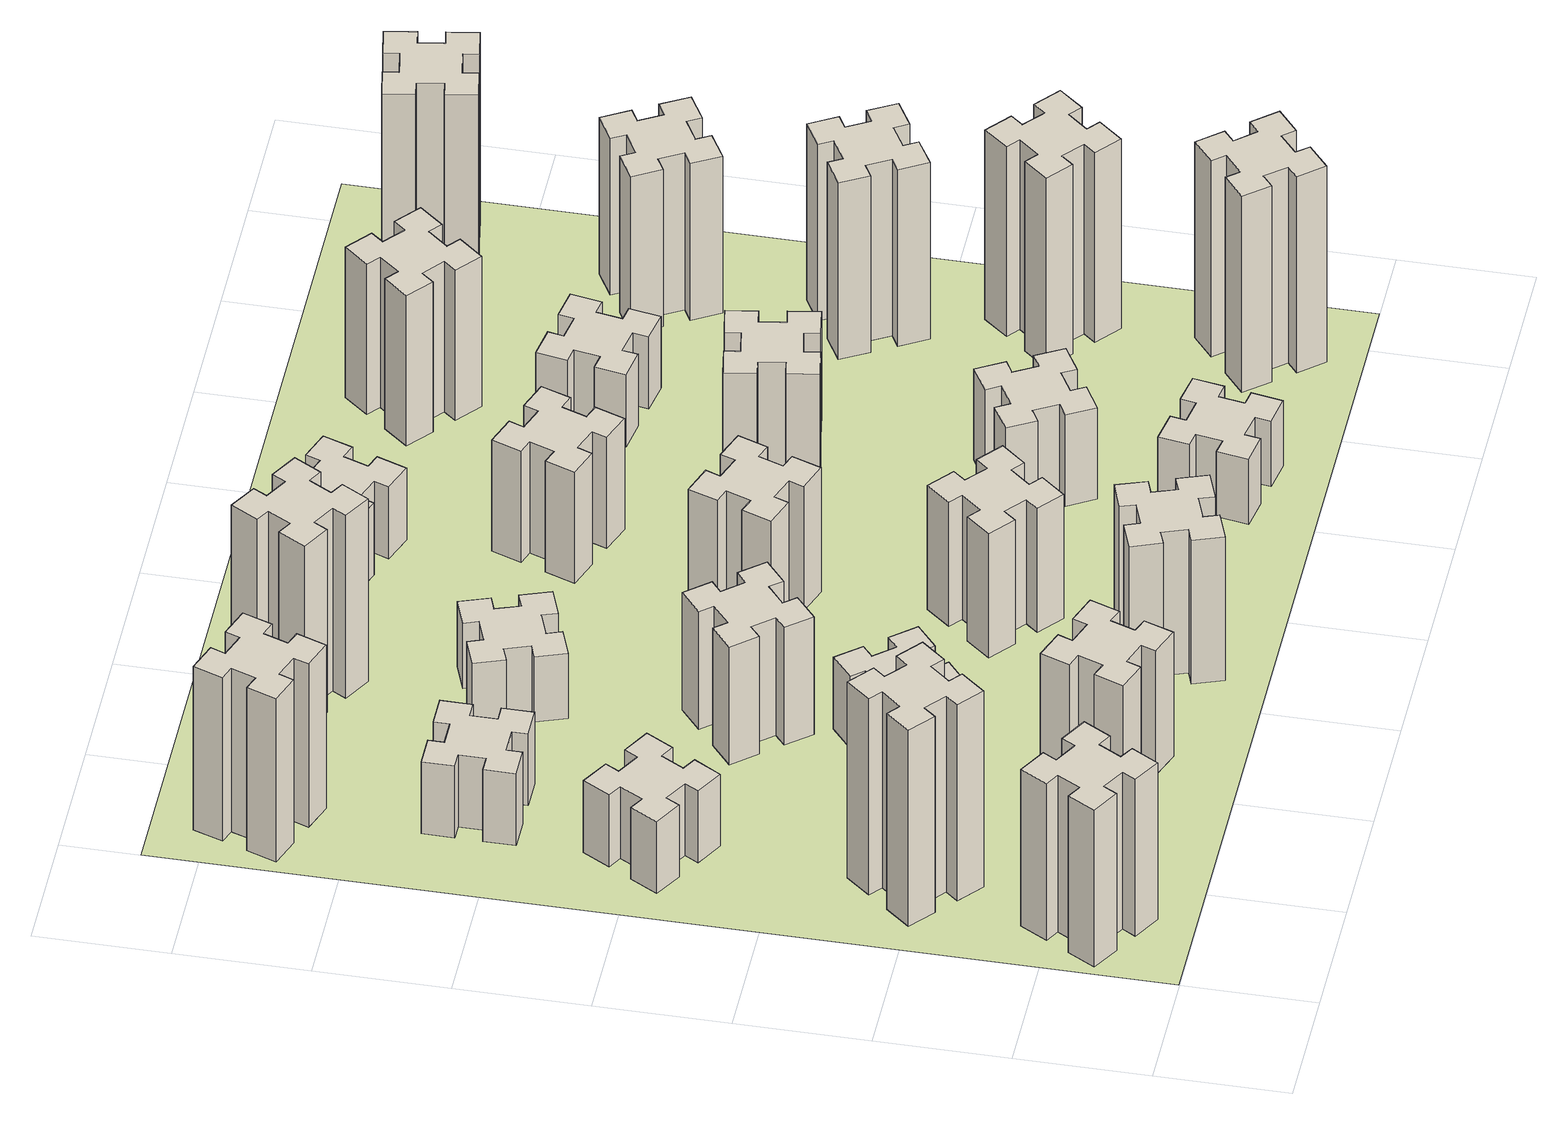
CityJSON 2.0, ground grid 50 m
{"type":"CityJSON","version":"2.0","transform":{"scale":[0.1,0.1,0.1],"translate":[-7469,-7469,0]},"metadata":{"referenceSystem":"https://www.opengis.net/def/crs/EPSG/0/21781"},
"CityObjects":{
"building1":{"type":"Building","attributes":{"class":"1000","function":"1000","usage":"1000","yearOfConstruction":2016,"roofType":"1000","measuredHeight":72,"storeysAboveGround":30,"storeysBelowGround":0},"geometry":[{"type":"Solid","lod":"1","boundaries":[[[[0,1,2,3,4,5,6,7,8,9,10,11,12,13,14,15,16,17,18,19]],[[17,16,20,21]],[[16,15,22,20]],[[15,14,23,22]],[[14,13,24,23]],[[13,12,25,24]],[[12,11,26,25]],[[11,10,27,26]],[[10,9,28,27]],[[9,8,29,28]],[[8,7,30,29]],[[7,6,31,30]],[[6,5,32,31]],[[5,4,33,32]],[[4,3,34,33]],[[3,2,35,34]],[[2,1,36,35]],[[1,0,37,36]],[[0,19,38,37]],[[19,18,39,38]],[[18,17,21,39]],[[24,25,26,27,28,29,30,31,32,33,34,35,36,37,38,39,21,20,22,23]]]]}]},
"building2":{"type":"Building","attributes":{"class":"1000","function":"1000","usage":"1000","yearOfConstruction":2016,"roofType":"1000","measuredHeight":90,"storeysAboveGround":30,"storeysBelowGround":0},"geometry":[{"type":"Solid","lod":"1","boundaries":[[[[40,41,42,43,44,45,46,47,48,49,50,51,52,53,54,55,56,57,58,59]],[[57,56,60,61]],[[56,55,62,60]],[[55,54,63,62]],[[54,53,64,63]],[[53,52,65,64]],[[52,51,66,65]],[[51,50,67,66]],[[50,49,68,67]],[[49,48,69,68]],[[48,47,70,69]],[[47,46,71,70]],[[46,45,72,71]],[[45,44,73,72]],[[44,43,74,73]],[[43,42,75,74]],[[42,41,76,75]],[[41,40,77,76]],[[40,59,78,77]],[[59,58,79,78]],[[58,57,61,79]],[[64,65,66,67,68,69,70,71,72,73,74,75,76,77,78,79,61,60,62,63]]]]}]},
"building3":{"type":"Building","attributes":{"class":"1000","function":"1000","usage":"1000","yearOfConstruction":2016,"roofType":"1000","measuredHeight":33,"storeysAboveGround":30,"storeysBelowGround":0},"geometry":[{"type":"Solid","lod":"1","boundaries":[[[[80,81,82,83,84,85,86,87,88,89,90,91,92,93,94,95,96,97,98,99]],[[97,96,100,101]],[[96,95,102,100]],[[95,94,103,102]],[[94,93,104,103]],[[93,92,105,104]],[[92,91,106,105]],[[91,90,107,106]],[[90,89,108,107]],[[89,88,109,108]],[[88,87,110,109]],[[87,86,111,110]],[[86,85,112,111]],[[85,84,113,112]],[[84,83,114,113]],[[83,82,115,114]],[[82,81,116,115]],[[81,80,117,116]],[[80,99,118,117]],[[99,98,119,118]],[[98,97,101,119]],[[104,105,106,107,108,109,110,111,112,113,114,115,116,117,118,119,101,100,102,103]]]]}]},
"building4":{"type":"Building","attributes":{"class":"1000","function":"1000","usage":"1000","yearOfConstruction":2016,"roofType":"1000","measuredHeight":33,"storeysAboveGround":30,"storeysBelowGround":0},"geometry":[{"type":"Solid","lod":"1","boundaries":[[[[120,121,122,123,124,125,126,127,128,129,130,131,132,133,134,135,136,137,138,139]],[[137,136,140,141]],[[136,135,142,140]],[[135,134,143,142]],[[134,133,144,143]],[[133,132,145,144]],[[132,131,146,145]],[[131,130,147,146]],[[130,129,148,147]],[[129,128,149,148]],[[128,127,150,149]],[[127,126,151,150]],[[126,125,152,151]],[[125,124,153,152]],[[124,123,154,153]],[[123,122,155,154]],[[122,121,156,155]],[[121,120,157,156]],[[120,139,158,157]],[[139,138,159,158]],[[138,137,141,159]],[[144,145,146,147,148,149,150,151,152,153,154,155,156,157,158,159,141,140,142,143]]]]}]},
"building5":{"type":"Building","attributes":{"class":"1000","function":"1000","usage":"1000","yearOfConstruction":2016,"roofType":"1000","measuredHeight":57,"storeysAboveGround":30,"storeysBelowGround":0},"geometry":[{"type":"Solid","lod":"1","boundaries":[[[[160,161,162,163,164,165,166,167,168,169,170,171,172,173,174,175,176,177,178,179]],[[177,176,180,181]],[[176,175,182,180]],[[175,174,183,182]],[[174,173,184,183]],[[173,172,185,184]],[[172,171,186,185]],[[171,170,187,186]],[[170,169,188,187]],[[169,168,189,188]],[[168,167,190,189]],[[167,166,191,190]],[[166,165,192,191]],[[165,164,193,192]],[[164,163,194,193]],[[163,162,195,194]],[[162,161,196,195]],[[161,160,197,196]],[[160,179,198,197]],[[179,178,199,198]],[[178,177,181,199]],[[184,185,186,187,188,189,190,191,192,193,194,195,196,197,198,199,181,180,182,183]]]]}]},
"building6":{"type":"Building","attributes":{"class":"1000","function":"1000","usage":"1000","yearOfConstruction":2016,"roofType":"1000","measuredHeight":75,"storeysAboveGround":30,"storeysBelowGround":0},"geometry":[{"type":"Solid","lod":"1","boundaries":[[[[200,201,202,203,204,205,206,207,208,209,210,211,212,213,214,215,216,217,218,219]],[[217,216,220,221]],[[216,215,222,220]],[[215,214,223,222]],[[214,213,224,223]],[[213,212,225,224]],[[212,211,226,225]],[[211,210,227,226]],[[210,209,228,227]],[[209,208,229,228]],[[208,207,230,229]],[[207,206,231,230]],[[206,205,232,231]],[[205,204,233,232]],[[204,203,234,233]],[[203,202,235,234]],[[202,201,236,235]],[[201,200,237,236]],[[200,219,238,237]],[[219,218,239,238]],[[218,217,221,239]],[[224,225,226,227,228,229,230,231,232,233,234,235,236,237,238,239,221,220,222,223]]]]}]},
"building7":{"type":"Building","attributes":{"class":"1000","function":"1000","usage":"1000","yearOfConstruction":2016,"roofType":"1000","measuredHeight":33,"storeysAboveGround":30,"storeysBelowGround":0},"geometry":[{"type":"Solid","lod":"1","boundaries":[[[[240,241,242,243,244,245,246,247,248,249,250,251,252,253,254,255,256,257,258,259]],[[257,256,260,261]],[[256,255,262,260]],[[255,254,263,262]],[[254,253,264,263]],[[253,252,265,264]],[[252,251,266,265]],[[251,250,267,266]],[[250,249,268,267]],[[249,248,269,268]],[[248,247,270,269]],[[247,246,271,270]],[[246,245,272,271]],[[245,244,273,272]],[[244,243,274,273]],[[243,242,275,274]],[[242,241,276,275]],[[241,240,277,276]],[[240,259,278,277]],[[259,258,279,278]],[[258,257,261,279]],[[264,265,266,267,268,269,270,271,272,273,274,275,276,277,278,279,261,260,262,263]]]]}]},
"building8":{"type":"Building","attributes":{"class":"1000","function":"1000","usage":"1000","yearOfConstruction":2016,"roofType":"1000","measuredHeight":54,"storeysAboveGround":30,"storeysBelowGround":0},"geometry":[{"type":"Solid","lod":"1","boundaries":[[[[280,281,282,283,284,285,286,287,288,289,290,291,292,293,294,295,296,297,298,299]],[[297,296,300,301]],[[296,295,302,300]],[[295,294,303,302]],[[294,293,304,303]],[[293,292,305,304]],[[292,291,306,305]],[[291,290,307,306]],[[290,289,308,307]],[[289,288,309,308]],[[288,287,310,309]],[[287,286,311,310]],[[286,285,312,311]],[[285,284,313,312]],[[284,283,314,313]],[[283,282,315,314]],[[282,281,316,315]],[[281,280,317,316]],[[280,299,318,317]],[[299,298,319,318]],[[298,297,301,319]],[[304,305,306,307,308,309,310,311,312,313,314,315,316,317,318,319,301,300,302,303]]]]}]},
"building9":{"type":"Building","attributes":{"class":"1000","function":"1000","usage":"1000","yearOfConstruction":2016,"roofType":"1000","measuredHeight":66,"storeysAboveGround":30,"storeysBelowGround":0},"geometry":[{"type":"Solid","lod":"1","boundaries":[[[[320,321,322,323,324,325,326,327,328,329,330,331,332,333,334,335,336,337,338,339]],[[337,336,340,341]],[[336,335,342,340]],[[335,334,343,342]],[[334,333,344,343]],[[333,332,345,344]],[[332,331,346,345]],[[331,330,347,346]],[[330,329,348,347]],[[329,328,349,348]],[[328,327,350,349]],[[327,326,351,350]],[[326,325,352,351]],[[325,324,353,352]],[[324,323,354,353]],[[323,322,355,354]],[[322,321,356,355]],[[321,320,357,356]],[[320,339,358,357]],[[339,338,359,358]],[[338,337,341,359]],[[344,345,346,347,348,349,350,351,352,353,354,355,356,357,358,359,341,340,342,343]]]]}]},
"building10":{"type":"Building","attributes":{"class":"1000","function":"1000","usage":"1000","yearOfConstruction":2016,"roofType":"1000","measuredHeight":30,"storeysAboveGround":30,"storeysBelowGround":0},"geometry":[{"type":"Solid","lod":"1","boundaries":[[[[360,361,362,363,364,365,366,367,368,369,370,371,372,373,374,375,376,377,378,379]],[[377,376,380,381]],[[376,375,382,380]],[[375,374,383,382]],[[374,373,384,383]],[[373,372,385,384]],[[372,371,386,385]],[[371,370,387,386]],[[370,369,388,387]],[[369,368,389,388]],[[368,367,390,389]],[[367,366,391,390]],[[366,365,392,391]],[[365,364,393,392]],[[364,363,394,393]],[[363,362,395,394]],[[362,361,396,395]],[[361,360,397,396]],[[360,379,398,397]],[[379,378,399,398]],[[378,377,381,399]],[[384,385,386,387,388,389,390,391,392,393,394,395,396,397,398,399,381,380,382,383]]]]}]},
"building11":{"type":"Building","attributes":{"class":"1000","function":"1000","usage":"1000","yearOfConstruction":2016,"roofType":"1000","measuredHeight":84,"storeysAboveGround":30,"storeysBelowGround":0},"geometry":[{"type":"Solid","lod":"1","boundaries":[[[[400,401,402,403,404,405,406,407,408,409,410,411,412,413,414,415,416,417,418,419]],[[417,416,420,421]],[[416,415,422,420]],[[415,414,423,422]],[[414,413,424,423]],[[413,412,425,424]],[[412,411,426,425]],[[411,410,427,426]],[[410,409,428,427]],[[409,408,429,428]],[[408,407,430,429]],[[407,406,431,430]],[[406,405,432,431]],[[405,404,433,432]],[[404,403,434,433]],[[403,402,435,434]],[[402,401,436,435]],[[401,400,437,436]],[[400,419,438,437]],[[419,418,439,438]],[[418,417,421,439]],[[424,425,426,427,428,429,430,431,432,433,434,435,436,437,438,439,421,420,422,423]]]]}]},
"building12":{"type":"Building","attributes":{"class":"1000","function":"1000","usage":"1000","yearOfConstruction":2016,"roofType":"1000","measuredHeight":57,"storeysAboveGround":30,"storeysBelowGround":0},"geometry":[{"type":"Solid","lod":"1","boundaries":[[[[440,441,442,443,444,445,446,447,448,449,450,451,452,453,454,455,456,457,458,459]],[[457,456,460,461]],[[456,455,462,460]],[[455,454,463,462]],[[454,453,464,463]],[[453,452,465,464]],[[452,451,466,465]],[[451,450,467,466]],[[450,449,468,467]],[[449,448,469,468]],[[448,447,470,469]],[[447,446,471,470]],[[446,445,472,471]],[[445,444,473,472]],[[444,443,474,473]],[[443,442,475,474]],[[442,441,476,475]],[[441,440,477,476]],[[440,459,478,477]],[[459,458,479,478]],[[458,457,461,479]],[[464,465,466,467,468,469,470,471,472,473,474,475,476,477,478,479,461,460,462,463]]]]}]},
"building13":{"type":"Building","attributes":{"class":"1000","function":"1000","usage":"1000","yearOfConstruction":2016,"roofType":"1000","measuredHeight":57,"storeysAboveGround":30,"storeysBelowGround":0},"geometry":[{"type":"Solid","lod":"1","boundaries":[[[[480,481,482,483,484,485,486,487,488,489,490,491,492,493,494,495,496,497,498,499]],[[497,496,500,501]],[[496,495,502,500]],[[495,494,503,502]],[[494,493,504,503]],[[493,492,505,504]],[[492,491,506,505]],[[491,490,507,506]],[[490,489,508,507]],[[489,488,509,508]],[[488,487,510,509]],[[487,486,511,510]],[[486,485,512,511]],[[485,484,513,512]],[[484,483,514,513]],[[483,482,515,514]],[[482,481,516,515]],[[481,480,517,516]],[[480,499,518,517]],[[499,498,519,518]],[[498,497,501,519]],[[504,505,506,507,508,509,510,511,512,513,514,515,516,517,518,519,501,500,502,503]]]]}]},
"building14":{"type":"Building","attributes":{"class":"1000","function":"1000","usage":"1000","yearOfConstruction":2016,"roofType":"1000","measuredHeight":51,"storeysAboveGround":30,"storeysBelowGround":0},"geometry":[{"type":"Solid","lod":"1","boundaries":[[[[520,521,522,523,524,525,526,527,528,529,530,531,532,533,534,535,536,537,538,539]],[[537,536,540,541]],[[536,535,542,540]],[[535,534,543,542]],[[534,533,544,543]],[[533,532,545,544]],[[532,531,546,545]],[[531,530,547,546]],[[530,529,548,547]],[[529,528,549,548]],[[528,527,550,549]],[[527,526,551,550]],[[526,525,552,551]],[[525,524,553,552]],[[524,523,554,553]],[[523,522,555,554]],[[522,521,556,555]],[[521,520,557,556]],[[520,539,558,557]],[[539,538,559,558]],[[538,537,541,559]],[[544,545,546,547,548,549,550,551,552,553,554,555,556,557,558,559,541,540,542,543]]]]}]},
"building15":{"type":"Building","attributes":{"class":"1000","function":"1000","usage":"1000","yearOfConstruction":2016,"roofType":"1000","measuredHeight":33,"storeysAboveGround":30,"storeysBelowGround":0},"geometry":[{"type":"Solid","lod":"1","boundaries":[[[[560,561,562,563,564,565,566,567,568,569,570,571,572,573,574,575,576,577,578,579]],[[577,576,580,581]],[[576,575,582,580]],[[575,574,583,582]],[[574,573,584,583]],[[573,572,585,584]],[[572,571,586,585]],[[571,570,587,586]],[[570,569,588,587]],[[569,568,589,588]],[[568,567,590,589]],[[567,566,591,590]],[[566,565,592,591]],[[565,564,593,592]],[[564,563,594,593]],[[563,562,595,594]],[[562,561,596,595]],[[561,560,597,596]],[[560,579,598,597]],[[579,578,599,598]],[[578,577,581,599]],[[584,585,586,587,588,589,590,591,592,593,594,595,596,597,598,599,581,580,582,583]]]]}]},
"building16":{"type":"Building","attributes":{"class":"1000","function":"1000","usage":"1000","yearOfConstruction":2016,"roofType":"1000","measuredHeight":30,"storeysAboveGround":30,"storeysBelowGround":0},"geometry":[{"type":"Solid","lod":"1","boundaries":[[[[600,601,602,603,604,605,606,607,608,609,610,611,612,613,614,615,616,617,618,619]],[[617,616,620,621]],[[616,615,622,620]],[[615,614,623,622]],[[614,613,624,623]],[[613,612,625,624]],[[612,611,626,625]],[[611,610,627,626]],[[610,609,628,627]],[[609,608,629,628]],[[608,607,630,629]],[[607,606,631,630]],[[606,605,632,631]],[[605,604,633,632]],[[604,603,634,633]],[[603,602,635,634]],[[602,601,636,635]],[[601,600,637,636]],[[600,619,638,637]],[[619,618,639,638]],[[618,617,621,639]],[[624,625,626,627,628,629,630,631,632,633,634,635,636,637,638,639,621,620,622,623]]]]}]},
"building17":{"type":"Building","attributes":{"class":"1000","function":"1000","usage":"1000","yearOfConstruction":2016,"roofType":"1000","measuredHeight":42,"storeysAboveGround":30,"storeysBelowGround":0},"geometry":[{"type":"Solid","lod":"1","boundaries":[[[[640,641,642,643,644,645,646,647,648,649,650,651,652,653,654,655,656,657,658,659]],[[657,656,660,661]],[[656,655,662,660]],[[655,654,663,662]],[[654,653,664,663]],[[653,652,665,664]],[[652,651,666,665]],[[651,650,667,666]],[[650,649,668,667]],[[649,648,669,668]],[[648,647,670,669]],[[647,646,671,670]],[[646,645,672,671]],[[645,644,673,672]],[[644,643,674,673]],[[643,642,675,674]],[[642,641,676,675]],[[641,640,677,676]],[[640,659,678,677]],[[659,658,679,678]],[[658,657,661,679]],[[664,665,666,667,668,669,670,671,672,673,674,675,676,677,678,679,661,660,662,663]]]]}]},
"building18":{"type":"Building","attributes":{"class":"1000","function":"1000","usage":"1000","yearOfConstruction":2016,"roofType":"1000","measuredHeight":48,"storeysAboveGround":30,"storeysBelowGround":0},"geometry":[{"type":"Solid","lod":"1","boundaries":[[[[680,681,682,683,684,685,686,687,688,689,690,691,692,693,694,695,696,697,698,699]],[[697,696,700,701]],[[696,695,702,700]],[[695,694,703,702]],[[694,693,704,703]],[[693,692,705,704]],[[692,691,706,705]],[[691,690,707,706]],[[690,689,708,707]],[[689,688,709,708]],[[688,687,710,709]],[[687,686,711,710]],[[686,685,712,711]],[[685,684,713,712]],[[684,683,714,713]],[[683,682,715,714]],[[682,681,716,715]],[[681,680,717,716]],[[680,699,718,717]],[[699,698,719,718]],[[698,697,701,719]],[[704,705,706,707,708,709,710,711,712,713,714,715,716,717,718,719,701,700,702,703]]]]}]},
"building19":{"type":"Building","attributes":{"class":"1000","function":"1000","usage":"1000","yearOfConstruction":2016,"roofType":"1000","measuredHeight":33,"storeysAboveGround":30,"storeysBelowGround":0},"geometry":[{"type":"Solid","lod":"1","boundaries":[[[[720,721,722,723,724,725,726,727,728,729,730,731,732,733,734,735,736,737,738,739]],[[737,736,740,741]],[[736,735,742,740]],[[735,734,743,742]],[[734,733,744,743]],[[733,732,745,744]],[[732,731,746,745]],[[731,730,747,746]],[[730,729,748,747]],[[729,728,749,748]],[[728,727,750,749]],[[727,726,751,750]],[[726,725,752,751]],[[725,724,753,752]],[[724,723,754,753]],[[723,722,755,754]],[[722,721,756,755]],[[721,720,757,756]],[[720,739,758,757]],[[739,738,759,758]],[[738,737,741,759]],[[744,745,746,747,748,749,750,751,752,753,754,755,756,757,758,759,741,740,742,743]]]]}]},
"building20":{"type":"Building","attributes":{"class":"1000","function":"1000","usage":"1000","yearOfConstruction":2016,"roofType":"1000","measuredHeight":90,"storeysAboveGround":30,"storeysBelowGround":0},"geometry":[{"type":"Solid","lod":"1","boundaries":[[[[760,761,762,763,764,765,766,767,768,769,770,771,772,773,774,775,776,777,778,779]],[[777,776,780,781]],[[776,775,782,780]],[[775,774,783,782]],[[774,773,784,783]],[[773,772,785,784]],[[772,771,786,785]],[[771,770,787,786]],[[770,769,788,787]],[[769,768,789,788]],[[768,767,790,789]],[[767,766,791,790]],[[766,765,792,791]],[[765,764,793,792]],[[764,763,794,793]],[[763,762,795,794]],[[762,761,796,795]],[[761,760,797,796]],[[760,779,798,797]],[[779,778,799,798]],[[778,777,781,799]],[[784,785,786,787,788,789,790,791,792,793,794,795,796,797,798,799,781,780,782,783]]]]}]},
"building21":{"type":"Building","attributes":{"class":"1000","function":"1000","usage":"1000","yearOfConstruction":2016,"roofType":"1000","measuredHeight":69,"storeysAboveGround":30,"storeysBelowGround":0},"geometry":[{"type":"Solid","lod":"1","boundaries":[[[[800,801,802,803,804,805,806,807,808,809,810,811,812,813,814,815,816,817,818,819]],[[817,816,820,821]],[[816,815,822,820]],[[815,814,823,822]],[[814,813,824,823]],[[813,812,825,824]],[[812,811,826,825]],[[811,810,827,826]],[[810,809,828,827]],[[809,808,829,828]],[[808,807,830,829]],[[807,806,831,830]],[[806,805,832,831]],[[805,804,833,832]],[[804,803,834,833]],[[803,802,835,834]],[[802,801,836,835]],[[801,800,837,836]],[[800,819,838,837]],[[819,818,839,838]],[[818,817,821,839]],[[824,825,826,827,828,829,830,831,832,833,834,835,836,837,838,839,821,820,822,823]]]]}]},
"building22":{"type":"Building","attributes":{"class":"1000","function":"1000","usage":"1000","yearOfConstruction":2016,"roofType":"1000","measuredHeight":87,"storeysAboveGround":30,"storeysBelowGround":0},"geometry":[{"type":"Solid","lod":"1","boundaries":[[[[840,841,842,843,844,845,846,847,848,849,850,851,852,853,854,855,856,857,858,859]],[[857,856,860,861]],[[856,855,862,860]],[[855,854,863,862]],[[854,853,864,863]],[[853,852,865,864]],[[852,851,866,865]],[[851,850,867,866]],[[850,849,868,867]],[[849,848,869,868]],[[848,847,870,869]],[[847,846,871,870]],[[846,845,872,871]],[[845,844,873,872]],[[844,843,874,873]],[[843,842,875,874]],[[842,841,876,875]],[[841,840,877,876]],[[840,859,878,877]],[[859,858,879,878]],[[858,857,861,879]],[[864,865,866,867,868,869,870,871,872,873,874,875,876,877,878,879,861,860,862,863]]]]}]},
"building23":{"type":"Building","attributes":{"class":"1000","function":"1000","usage":"1000","yearOfConstruction":2016,"roofType":"1000","measuredHeight":81,"storeysAboveGround":30,"storeysBelowGround":0},"geometry":[{"type":"Solid","lod":"1","boundaries":[[[[880,881,882,883,884,885,886,887,888,889,890,891,892,893,894,895,896,897,898,899]],[[897,896,900,901]],[[896,895,902,900]],[[895,894,903,902]],[[894,893,904,903]],[[893,892,905,904]],[[892,891,906,905]],[[891,890,907,906]],[[890,889,908,907]],[[889,888,909,908]],[[888,887,910,909]],[[887,886,911,910]],[[886,885,912,911]],[[885,884,913,912]],[[884,883,914,913]],[[883,882,915,914]],[[882,881,916,915]],[[881,880,917,916]],[[880,899,918,917]],[[899,898,919,918]],[[898,897,901,919]],[[904,905,906,907,908,909,910,911,912,913,914,915,916,917,918,919,901,900,902,903]]]]}]},
"building24":{"type":"Building","attributes":{"class":"1000","function":"1000","usage":"1000","yearOfConstruction":2016,"roofType":"1000","measuredHeight":72,"storeysAboveGround":30,"storeysBelowGround":0},"geometry":[{"type":"Solid","lod":"1","boundaries":[[[[920,921,922,923,924,925,926,927,928,929,930,931,932,933,934,935,936,937,938,939]],[[937,936,940,941]],[[936,935,942,940]],[[935,934,943,942]],[[934,933,944,943]],[[933,932,945,944]],[[932,931,946,945]],[[931,930,947,946]],[[930,929,948,947]],[[929,928,949,948]],[[928,927,950,949]],[[927,926,951,950]],[[926,925,952,951]],[[925,924,953,952]],[[924,923,954,953]],[[923,922,955,954]],[[922,921,956,955]],[[921,920,957,956]],[[920,939,958,957]],[[939,938,959,958]],[[938,937,941,959]],[[944,945,946,947,948,949,950,951,952,953,954,955,956,957,958,959,941,940,942,943]]]]}]},
"building25":{"type":"Building","attributes":{"class":"1000","function":"1000","usage":"1000","yearOfConstruction":2016,"roofType":"1000","measuredHeight":84,"storeysAboveGround":30,"storeysBelowGround":0},"geometry":[{"type":"Solid","lod":"1","boundaries":[[[[960,961,962,963,964,965,966,967,968,969,970,971,972,973,974,975,976,977,978,979]],[[977,976,980,981]],[[976,975,982,980]],[[975,974,983,982]],[[974,973,984,983]],[[973,972,985,984]],[[972,971,986,985]],[[971,970,987,986]],[[970,969,988,987]],[[969,968,989,988]],[[968,967,990,989]],[[967,966,991,990]],[[966,965,992,991]],[[965,964,993,992]],[[964,963,994,993]],[[963,962,995,994]],[[962,961,996,995]],[[961,960,997,996]],[[960,979,998,997]],[[979,978,999,998]],[[978,977,981,999]],[[984,985,986,987,988,989,990,991,992,993,994,995,996,997,998,999,981,980,982,983]]]]}]},
"landuse1":{"type":"LandUse","attributes":{"name":"plot1","function":"1010"},"geometry":[{"type":"MultiSurface","lod":"1","boundaries":[[[1000,1001,1002,1003]]]}]}
},
"vertices":[
[177,305,0],[264,255,0],[234,203,0],[338,143,0],[398,247,0],[346,277,0],[396,364,0],[448,334,0],[508,438,0],[404,498,0],[374,446,0],[287,496,0],[317,548,0],[213,608,0],[153,504,0],[205,474,0],[155,387,0],[103,417,0],[43,313,0],[147,253,0],[155,387,720],[103,417,720],[205,474,720],[153,504,720],[213,608,720],[317,548,720],[287,496,720],[374,446,720],[404,498,720],[508,438,720],[448,334,720],[396,364,720],[346,277,720],[398,247,720],[338,143,720],[234,203,720],[264,255,720],[177,305,720],[147,253,720],[43,313,720],
[484,1067,0],[408,1132,0],[446,1178,0],[354,1255,0],[277,1163,0],[323,1124,0],[259,1048,0],[213,1086,0],[136,994,0],[228,917,0],[266,963,0],[343,899,0],[304,853,0],[396,776,0],[473,868,0],[427,906,0],[492,983,0],[538,944,0],[615,1036,0],[523,1113,0],[492,983,900],[538,944,900],[427,906,900],[473,868,900],[396,776,900],[304,853,900],[343,899,900],[266,963,900],[228,917,900],[136,994,900],[213,1086,900],[259,1048,900],[323,1124,900],[277,1163,900],[354,1255,900],[446,1178,900],[408,1132,900],[484,1067,900],[523,1113,900],[615,1036,900],
[474,2026,0],[387,2076,0],[417,2128,0],[313,2188,0],[253,2084,0],[305,2054,0],[255,1967,0],[203,1997,0],[143,1893,0],[247,1833,0],[277,1885,0],[364,1835,0],[334,1783,0],[438,1723,0],[498,1827,0],[446,1857,0],[496,1944,0],[548,1914,0],[608,2018,0],[504,2078,0],[496,1944,330],[548,1914,330],[446,1857,330],[498,1827,330],[438,1723,330],[334,1783,330],[364,1835,330],[277,1885,330],[247,1833,330],[143,1893,330],[203,1997,330],[255,1967,330],[305,2054,330],[253,2084,330],[313,2188,330],[417,2128,330],[387,2076,330],[474,2026,330],[504,2078,330],[608,2018,330],
[425,2485,0],[525,2485,0],[525,2425,0],[645,2425,0],[645,2545,0],[585,2545,0],[585,2645,0],[645,2645,0],[645,2765,0],[525,2765,0],[525,2705,0],[425,2705,0],[425,2765,0],[305,2765,0],[305,2645,0],[365,2645,0],[365,2545,0],[305,2545,0],[305,2425,0],[425,2425,0],[365,2545,330],[305,2545,330],[365,2645,330],[305,2645,330],[305,2765,330],[425,2765,330],[425,2705,330],[525,2705,330],[525,2765,330],[645,2765,330],[645,2645,330],[585,2645,330],[585,2545,330],[645,2545,330],[645,2425,330],[525,2425,330],[525,2485,330],[425,2485,330],[425,2425,330],[305,2425,330],
[1202,391,0],[1236,485,0],[1292,464,0],[1333,577,0],[1220,618,0],[1200,562,0],[1106,596,0],[1127,652,0],[1014,693,0],[973,580,0],[1029,560,0],[995,466,0],[939,487,0],[897,374,0],[1010,333,0],[1031,389,0],[1125,355,0],[1104,299,0],[1217,257,0],[1258,370,0],[1125,355,570],[1104,299,570],[1031,389,570],[1010,333,570],[897,374,570],[939,487,570],[995,466,570],[1029,560,570],[973,580,570],[1014,693,570],[1127,652,570],[1106,596,570],[1200,562,570],[1220,618,570],[1333,577,570],[1292,464,570],[1236,485,570],[1202,391,570],[1258,370,570],[1217,257,570],
[362,3251,0],[396,3345,0],[452,3324,0],[493,3437,0],[380,3478,0],[360,3422,0],[266,3456,0],[287,3512,0],[174,3553,0],[133,3440,0],[189,3420,0],[155,3326,0],[99,3347,0],[57,3234,0],[170,3193,0],[191,3249,0],[285,3215,0],[264,3159,0],[377,3117,0],[418,3230,0],[285,3215,750],[264,3159,750],[191,3249,750],[170,3193,750],[57,3234,750],[99,3347,750],[155,3326,750],[189,3420,750],[133,3440,750],[174,3553,750],[287,3512,750],[266,3456,750],[360,3422,750],[380,3478,750],[493,3437,750],[452,3324,750],[396,3345,750],[362,3251,750],[418,3230,750],[377,3117,750],
[1083,1332,0],[1006,1267,0],[968,1313,0],[876,1236,0],[953,1144,0],[999,1183,0],[1063,1106,0],[1017,1068,0],[1094,976,0],[1186,1053,0],[1148,1099,0],[1224,1163,0],[1263,1117,0],[1355,1194,0],[1278,1286,0],[1232,1248,0],[1167,1324,0],[1213,1363,0],[1136,1455,0],[1044,1378,0],[1167,1324,330],[1213,1363,330],[1232,1248,330],[1278,1286,330],[1355,1194,330],[1263,1117,330],[1224,1163,330],[1148,1099,330],[1186,1053,330],[1094,976,330],[1017,1068,330],[1063,1106,330],[999,1183,330],[953,1144,330],[876,1236,330],[968,1313,330],[1006,1267,330],[1083,1332,330],[1044,1378,330],[1136,1455,330],
[1232,1788,0],[1167,1864,0],[1213,1903,0],[1136,1995,0],[1044,1918,0],[1083,1872,0],[1006,1807,0],[968,1853,0],[876,1776,0],[953,1684,0],[999,1723,0],[1063,1646,0],[1017,1608,0],[1094,1516,0],[1186,1593,0],[1148,1639,0],[1224,1703,0],[1263,1657,0],[1355,1734,0],[1278,1826,0],[1224,1703,540],[1263,1657,540],[1148,1639,540],[1186,1593,540],[1094,1516,540],[1017,1608,540],[1063,1646,540],[999,1723,540],[953,1684,540],[876,1776,540],[968,1853,540],[1006,1807,540],[1083,1872,540],[1044,1918,540],[1136,1995,540],[1213,1903,540],[1167,1864,540],[1232,1788,540],[1278,1826,540],[1355,1734,540],
[1765,496,0],[1671,462,0],[1650,518,0],[1537,477,0],[1579,364,0],[1635,385,0],[1669,291,0],[1613,270,0],[1654,157,0],[1767,199,0],[1746,255,0],[1840,289,0],[1860,233,0],[1973,274,0],[1932,387,0],[1876,366,0],[1842,460,0],[1898,480,0],[1857,593,0],[1744,552,0],[1842,460,660],[1898,480,660],[1876,366,660],[1932,387,660],[1973,274,660],[1860,233,660],[1840,289,660],[1746,255,660],[1767,199,660],[1654,157,660],[1613,270,660],[1669,291,660],[1635,385,660],[1579,364,660],[1537,477,660],[1650,518,660],[1671,462,660],[1765,496,660],[1744,552,660],[1857,593,660],
[1106,2475,0],[1200,2509,0],[1220,2453,0],[1333,2494,0],[1292,2607,0],[1236,2586,0],[1202,2680,0],[1258,2700,0],[1217,2813,0],[1104,2772,0],[1125,2716,0],[1031,2682,0],[1010,2738,0],[897,2697,0],[939,2584,0],[995,2605,0],[1029,2511,0],[973,2490,0],[1014,2377,0],[1127,2419,0],[1029,2511,300],[973,2490,300],[995,2605,300],[939,2584,300],[897,2697,300],[1010,2738,300],[1031,2682,300],[1125,2716,300],[1104,2772,300],[1217,2813,300],[1258,2700,300],[1202,2680,300],[1236,2586,300],[1292,2607,300],[1333,2494,300],[1220,2453,300],[1200,2509,300],[1106,2475,300],[1127,2419,300],[1014,2377,300],
[917,3265,0],[1004,3215,0],[974,3163,0],[1078,3103,0],[1138,3207,0],[1086,3237,0],[1136,3324,0],[1188,3294,0],[1248,3398,0],[1144,3458,0],[1114,3406,0],[1027,3456,0],[1057,3508,0],[953,3568,0],[893,3464,0],[945,3434,0],[895,3347,0],[843,3377,0],[783,3273,0],[887,3213,0],[895,3347,840],[843,3377,840],[945,3434,840],[893,3464,840],[953,3568,840],[1057,3508,840],[1027,3456,840],[1114,3406,840],[1144,3458,840],[1248,3398,840],[1188,3294,840],[1136,3324,840],[1086,3237,840],[1138,3207,840],[1078,3103,840],[974,3163,840],[1004,3215,840],[917,3265,840],[887,3213,840],[783,3273,840],
[1803,1124,0],[1739,1048,0],[1693,1086,0],[1616,994,0],[1708,917,0],[1746,963,0],[1823,899,0],[1784,853,0],[1876,776,0],[1953,868,0],[1907,906,0],[1972,983,0],[2018,944,0],[2095,1036,0],[2003,1113,0],[1964,1067,0],[1888,1132,0],[1926,1178,0],[1834,1255,0],[1757,1163,0],[1888,1132,570],[1926,1178,570],[1964,1067,570],[2003,1113,570],[2095,1036,570],[2018,944,570],[1972,983,570],[1907,906,570],[1953,868,570],[1876,776,570],[1784,853,570],[1823,899,570],[1746,963,570],[1708,917,570],[1616,994,570],[1693,1086,570],[1739,1048,570],[1803,1124,570],[1757,1163,570],[1834,1255,570],
[1842,1771,0],[1876,1865,0],[1932,1844,0],[1973,1957,0],[1860,1998,0],[1840,1942,0],[1746,1976,0],[1767,2032,0],[1654,2073,0],[1613,1960,0],[1669,1940,0],[1635,1846,0],[1579,1867,0],[1537,1754,0],[1650,1713,0],[1671,1769,0],[1765,1735,0],[1744,1679,0],[1857,1637,0],[1898,1750,0],[1765,1735,570],[1744,1679,570],[1671,1769,570],[1650,1713,570],[1537,1754,570],[1579,1867,570],[1635,1846,570],[1669,1940,570],[1613,1960,570],[1654,2073,570],[1767,2032,570],[1746,1976,570],[1840,1942,570],[1860,1998,570],[1973,1957,570],[1932,1844,570],[1876,1865,570],[1842,1771,570],[1898,1750,570],[1857,1637,570],
[2040,2682,0],[1946,2716,0],[1967,2772,0],[1854,2813,0],[1813,2700,0],[1869,2680,0],[1835,2586,0],[1779,2607,0],[1737,2494,0],[1850,2453,0],[1871,2509,0],[1965,2475,0],[1944,2419,0],[2057,2377,0],[2098,2490,0],[2042,2511,0],[2076,2605,0],[2132,2584,0],[2173,2697,0],[2060,2738,0],[2076,2605,510],[2132,2584,510],[2042,2511,510],[2098,2490,510],[2057,2377,510],[1944,2419,510],[1965,2475,510],[1871,2509,510],[1850,2453,510],[1737,2494,510],[1779,2607,510],[1835,2586,510],[1869,2680,510],[1813,2700,510],[1854,2813,510],[1967,2772,510],[1946,2716,510],[2040,2682,510],[2060,2738,510],[2173,2697,510],
[1671,3249,0],[1765,3215,0],[1744,3159,0],[1857,3117,0],[1898,3230,0],[1842,3251,0],[1876,3345,0],[1932,3324,0],[1973,3437,0],[1860,3478,0],[1840,3422,0],[1746,3456,0],[1767,3512,0],[1654,3553,0],[1613,3440,0],[1669,3420,0],[1635,3326,0],[1579,3347,0],[1537,3234,0],[1650,3193,0],[1635,3326,330],[1579,3347,330],[1669,3420,330],[1613,3440,330],[1654,3553,330],[1767,3512,330],[1746,3456,330],[1840,3422,330],[1860,3478,330],[1973,3437,330],[1932,3324,330],[1876,3345,330],[1842,3251,330],[1898,3230,330],[1857,3117,330],[1744,3159,330],[1765,3215,330],[1671,3249,330],[1650,3193,330],[1537,3234,330],
[2596,444,0],[2578,345,0],[2519,356,0],[2498,237,0],[2617,217,0],[2627,276,0],[2725,258,0],[2715,199,0],[2833,178,0],[2854,297,0],[2795,307,0],[2812,405,0],[2871,395,0],[2892,513,0],[2774,534,0],[2764,475,0],[2665,492,0],[2676,551,0],[2557,572,0],[2537,454,0],[2665,492,300],[2676,551,300],[2764,475,300],[2774,534,300],[2892,513,300],[2871,395,300],[2812,405,300],[2795,307,300],[2854,297,300],[2833,178,300],[2715,199,300],[2725,258,300],[2627,276,300],[2617,217,300],[2498,237,300],[2519,356,300],[2578,345,300],[2596,444,300],[2537,454,300],[2557,572,300],
[2716,1027,0],[2666,1114,0],[2718,1144,0],[2658,1248,0],[2554,1188,0],[2584,1136,0],[2497,1086,0],[2467,1138,0],[2363,1078,0],[2423,974,0],[2475,1004,0],[2525,917,0],[2473,887,0],[2533,783,0],[2637,843,0],[2607,895,0],[2694,945,0],[2724,893,0],[2828,953,0],[2768,1057,0],[2694,945,420],[2724,893,420],[2607,895,420],[2637,843,420],[2533,783,420],[2473,887,420],[2525,917,420],[2475,1004,420],[2423,974,420],[2363,1078,420],[2467,1138,420],[2497,1086,420],[2584,1136,420],[2554,1188,420],[2658,1248,420],[2718,1144,420],[2666,1114,420],[2716,1027,420],[2768,1057,420],[2828,953,420],
[2478,1985,0],[2496,1887,0],[2437,1877,0],[2457,1758,0],[2576,1779,0],[2565,1838,0],[2664,1856,0],[2674,1797,0],[2792,1817,0],[2771,1936,0],[2712,1925,0],[2695,2024,0],[2754,2034,0],[2733,2152,0],[2615,2131,0],[2625,2072,0],[2527,2055,0],[2517,2114,0],[2398,2093,0],[2419,1975,0],[2527,2055,480],[2517,2114,480],[2625,2072,480],[2615,2131,480],[2733,2152,480],[2754,2034,480],[2695,2024,480],[2712,1925,480],[2771,1936,480],[2792,1817,480],[2674,1797,480],[2664,1856,480],[2565,1838,480],[2576,1779,480],[2457,1758,480],[2437,1877,480],[2496,1887,480],[2478,1985,480],[2419,1975,480],[2398,2093,480],
[2627,2496,0],[2725,2478,0],[2715,2419,0],[2833,2398,0],[2854,2517,0],[2795,2527,0],[2812,2625,0],[2871,2615,0],[2892,2733,0],[2774,2754,0],[2764,2695,0],[2665,2712,0],[2676,2771,0],[2557,2792,0],[2537,2674,0],[2596,2664,0],[2578,2565,0],[2519,2576,0],[2498,2457,0],[2617,2437,0],[2578,2565,330],[2519,2576,330],[2596,2664,330],[2537,2674,330],[2557,2792,330],[2676,2771,330],[2665,2712,330],[2764,2695,330],[2774,2754,330],[2892,2733,330],[2871,2615,330],[2812,2625,330],[2795,2527,330],[2854,2517,330],[2833,2398,330],[2715,2419,330],[2725,2478,330],[2627,2496,330],[2617,2437,330],[2498,2457,330],
[3468,259,0],[3544,323,0],[3583,277,0],[3675,354,0],[3598,446,0],[3552,408,0],[3487,484,0],[3533,523,0],[3456,615,0],[3364,538,0],[3403,492,0],[3326,427,0],[3288,473,0],[3196,396,0],[3273,304,0],[3319,343,0],[3383,266,0],[3337,228,0],[3414,136,0],[3506,213,0],[3383,266,900],[3337,228,900],[3319,343,900],[3273,304,900],[3196,396,900],[3288,473,900],[3326,427,900],[3403,492,900],[3364,538,900],[3456,615,900],[3533,523,900],[3487,484,900],[3552,408,900],[3598,446,900],[3675,354,900],[3583,277,900],[3544,323,900],[3468,259,900],[3506,213,900],[3414,136,900],
[2704,3287,0],[2628,3352,0],[2666,3398,0],[2574,3475,0],[2497,3383,0],[2543,3344,0],[2479,3268,0],[2433,3306,0],[2356,3214,0],[2448,3137,0],[2486,3183,0],[2563,3119,0],[2524,3073,0],[2616,2996,0],[2693,3088,0],[2647,3126,0],[2712,3203,0],[2758,3164,0],[2835,3256,0],[2743,3333,0],[2712,3203,690],[2758,3164,690],[2647,3126,690],[2693,3088,690],[2616,2996,690],[2524,3073,690],[2563,3119,690],[2486,3183,690],[2448,3137,690],[2356,3214,690],[2433,3306,690],[2479,3268,690],[2543,3344,690],[2497,3383,690],[2574,3475,690],[2666,3398,690],[2628,3352,690],[2704,3287,690],[2743,3333,690],[2835,3256,690],
[3487,1006,0],[3552,1083,0],[3598,1044,0],[3675,1136,0],[3583,1213,0],[3544,1167,0],[3468,1232,0],[3506,1278,0],[3414,1355,0],[3337,1263,0],[3383,1224,0],[3319,1148,0],[3273,1186,0],[3196,1094,0],[3288,1017,0],[3326,1063,0],[3403,999,0],[3364,953,0],[3456,876,0],[3533,968,0],[3403,999,870],[3364,953,870],[3326,1063,870],[3288,1017,870],[3196,1094,870],[3273,1186,870],[3319,1148,870],[3383,1224,870],[3337,1263,870],[3414,1355,870],[3506,1278,870],[3468,1232,870],[3544,1167,870],[3583,1213,870],[3675,1136,870],[3598,1044,870],[3552,1083,870],[3487,1006,870],[3533,968,870],[3456,876,870],
[3215,1744,0],[3265,1657,0],[3213,1627,0],[3273,1523,0],[3377,1583,0],[3347,1635,0],[3434,1685,0],[3464,1633,0],[3568,1693,0],[3508,1797,0],[3456,1767,0],[3406,1854,0],[3458,1884,0],[3398,1988,0],[3294,1928,0],[3324,1876,0],[3237,1826,0],[3207,1878,0],[3103,1818,0],[3163,1714,0],[3237,1826,810],[3207,1878,810],[3324,1876,810],[3294,1928,810],[3398,1988,810],[3458,1884,810],[3406,1854,810],[3456,1767,810],[3508,1797,810],[3568,1693,810],[3464,1633,810],[3434,1685,810],[3347,1635,810],[3377,1583,810],[3273,1523,810],[3213,1627,810],[3265,1657,810],[3215,1744,810],[3163,1714,810],[3103,1818,810],
[3456,2507,0],[3406,2594,0],[3458,2624,0],[3398,2728,0],[3294,2668,0],[3324,2616,0],[3237,2566,0],[3207,2618,0],[3103,2558,0],[3163,2454,0],[3215,2484,0],[3265,2397,0],[3213,2367,0],[3273,2263,0],[3377,2323,0],[3347,2375,0],[3434,2425,0],[3464,2373,0],[3568,2433,0],[3508,2537,0],[3434,2425,720],[3464,2373,720],[3347,2375,720],[3377,2323,720],[3273,2263,720],[3213,2367,720],[3265,2397,720],[3215,2484,720],[3163,2454,720],[3103,2558,720],[3207,2618,720],[3237,2566,720],[3324,2616,720],[3294,2668,720],[3398,2728,720],[3458,2624,720],[3406,2594,720],[3456,2507,720],[3508,2537,720],[3568,2433,720],
[3552,3305,0],[3535,3404,0],[3594,3414,0],[3573,3532,0],[3455,3511,0],[3465,3452,0],[3367,3435,0],[3357,3494,0],[3238,3473,0],[3259,3355,0],[3318,3365,0],[3336,3267,0],[3277,3257,0],[3297,3138,0],[3416,3159,0],[3405,3218,0],[3504,3236,0],[3514,3177,0],[3632,3197,0],[3611,3316,0],[3504,3236,840],[3514,3177,840],[3405,3218,840],[3416,3159,840],[3297,3138,840],[3277,3257,840],[3336,3267,840],[3318,3365,840],[3259,3355,840],[3238,3473,840],[3357,3494,840],[3367,3435,840],[3465,3452,840],[3455,3511,840],[3573,3532,840],[3594,3414,840],[3535,3404,840],[3552,3305,840],[3611,3316,840],[3632,3197,840],
[5,3705,0],[3705,3705,0],[3705,5,0],[5,5,0]
]}
